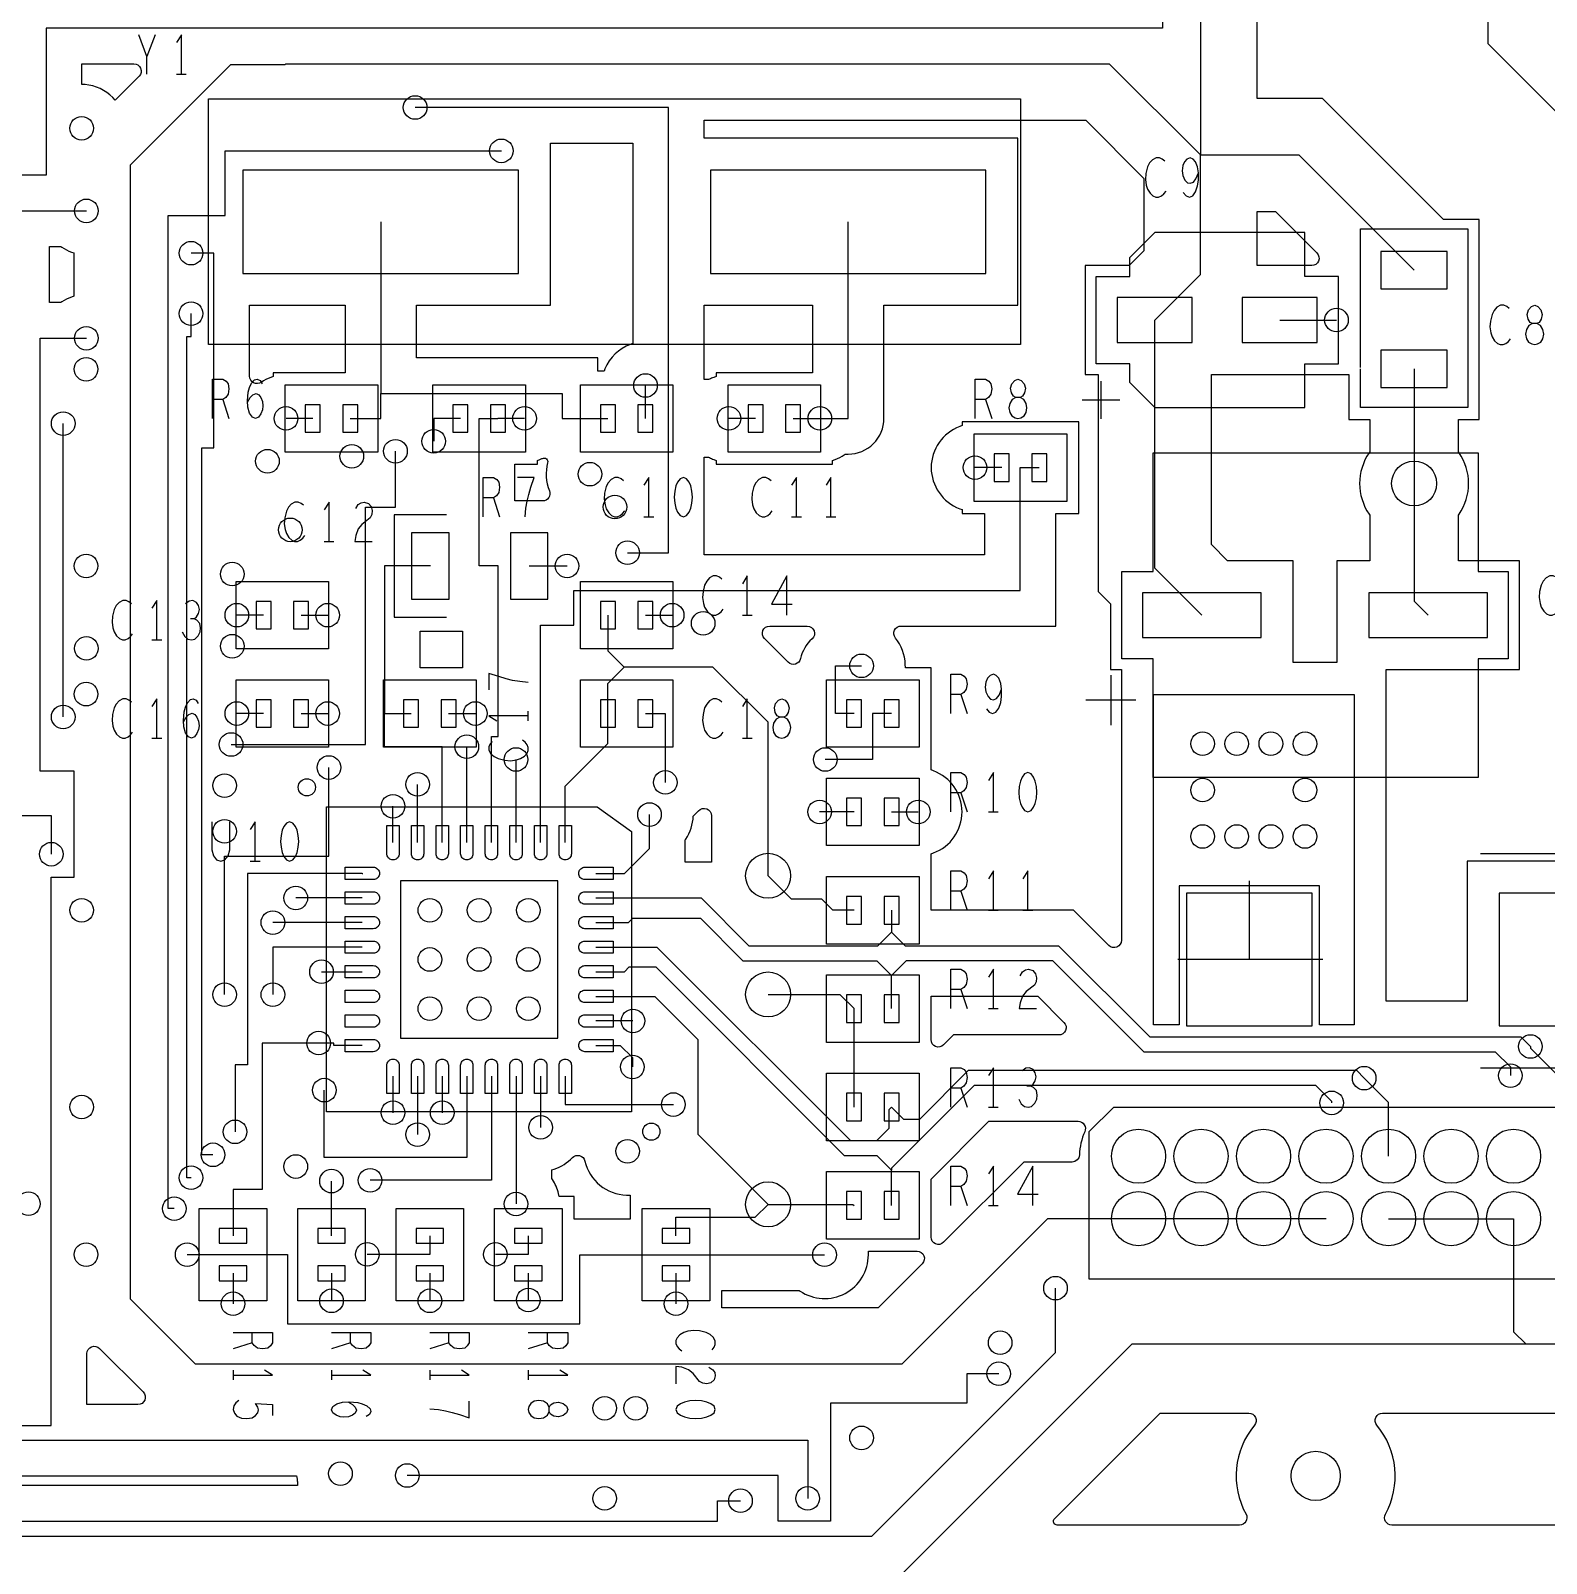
# Model space of a CAD drawing. Extents: x -56 to 56, y -64 to 41.
# Drawn here: x 6.89 to 37.69, y -39.28 to -8.12 of the extents above; entities that cross this region are included whole.
import ezdxf

# ---------------------------------------------------------------- set-up
doc = ezdxf.new("R2010")
doc.units = 0
doc.layers.get('0').update_dxf_attribs({"linetype": 'CONTINUOUS'})
doc.layers.add('art', color=5, linetype='CONTINUOUS')

# ---------------------------------------------------------------- blocks, each defined once
blk = doc.blocks.new('D20')
blk.add_lwpolyline([(-0.2794, -0.1524), (0.2794, -0.1524), (0.2794, 0.1524), (-0.2794, 0.1524)], close=True)
blk = doc.blocks.new('D11')
blk.add_circle((0, 0), 0.5)
blk = doc.blocks.new('D21')
blk.add_lwpolyline([(-0.35, 0.125), (0.225, 0.125), (0.2468, 0.1232), (0.2678, 0.1175), (0.2875, 0.1083), (0.3054, 0.0958), (0.3208, 0.0804), (0.3333, 0.0625), (0.3425, 0.0428), (0.3482, 0.0218), (0.35, 0), (0.3482, -0.0217), (0.3425, -0.0427), (0.3333, -0.0625), (0.3208, -0.0803), (0.3054, -0.0957), (0.2875, -0.1082), (0.2678, -0.1174), (0.2468, -0.1231), (0.225, -0.125), (-0.35, -0.125)], close=True)
blk = doc.blocks.new('D30')
blk.add_lwpolyline([(0.35, -0.125), (-0.225, -0.125), (-0.2467, -0.1231), (-0.2677, -0.1174), (-0.2875, -0.1082), (-0.3053, -0.0957), (-0.3207, -0.0803), (-0.3332, -0.0625), (-0.3424, -0.0427), (-0.3481, -0.0217), (-0.35, 0), (-0.3481, 0.0218), (-0.3424, 0.0428), (-0.3332, 0.0625), (-0.3207, 0.0804), (-0.3053, 0.0958), (-0.2875, 0.1083), (-0.2677, 0.1175), (-0.2467, 0.1232), (-0.225, 0.125), (0.35, 0.125)], close=True)
blk = doc.blocks.new('D22')
blk.add_lwpolyline([(-0.125, -0.35), (-0.125, 0.225), (-0.1231, 0.2468), (-0.1174, 0.2678), (-0.1082, 0.2875), (-0.0957, 0.3054), (-0.0803, 0.3208), (-0.0625, 0.3333), (-0.0427, 0.3425), (-0.0217, 0.3482), (0, 0.35), (0.0218, 0.3482), (0.0428, 0.3425), (0.0625, 0.3333), (0.0804, 0.3208), (0.0958, 0.3054), (0.1083, 0.2875), (0.1175, 0.2678), (0.1232, 0.2468), (0.125, 0.225), (0.125, -0.35)], close=True)
blk = doc.blocks.new('D13')
blk.add_circle((0, 0), 0.24)
blk = doc.blocks.new('D23')
blk.add_lwpolyline([(0.125, 0.35), (0.125, -0.225), (0.1232, -0.2467), (0.1175, -0.2677), (0.1083, -0.2875), (0.0958, -0.3053), (0.0804, -0.3207), (0.0625, -0.3332), (0.0428, -0.3424), (0.0218, -0.3481), (0, -0.35), (-0.0217, -0.3481), (-0.0427, -0.3424), (-0.0625, -0.3332), (-0.0803, -0.3207), (-0.0957, -0.3053), (-0.1082, -0.2875), (-0.1174, -0.2677), (-0.1231, -0.2467), (-0.125, -0.225), (-0.125, 0.35)], close=True)
blk = doc.blocks.new('D41')
blk.add_lwpolyline([(-1.275, -1.35), (1.275, -1.35), (1.275, 1.35), (-1.275, 1.35)], close=True)
blk = doc.blocks.new('D24')
blk.add_lwpolyline([(-0.1524, -0.2794), (0.1524, -0.2794), (0.1524, 0.2794), (-0.1524, 0.2794)], close=True)
blk = doc.blocks.new('D33')
blk.add_lwpolyline([(-0.6731, -0.381), (0.6731, -0.381), (0.6731, 0.381), (-0.6731, 0.381)], close=True)
blk = doc.blocks.new('D25')
blk.add_circle((0, 0), 0.175)
blk = doc.blocks.new('D26')
blk.add_lwpolyline([(-2.8, -1.05), (2.8, -1.05), (2.8, 1.05), (-2.8, 1.05)], close=True)
blk = doc.blocks.new('D27')
blk.add_lwpolyline([(-0.762, -0.4572), (0.762, -0.4572), (0.762, 0.4572), (-0.762, 0.4572)], close=True)
blk = doc.blocks.new('D28')
blk.add_circle((0, 0), 0.457)
blk = doc.blocks.new('D19')
blk.add_lwpolyline([(-0.381, -0.6731), (0.381, -0.6731), (0.381, 0.6731), (-0.381, 0.6731)], close=True)
blk = doc.blocks.new('D29')
blk.add_lwpolyline([(-1.6, -1.6), (1.6, -1.6), (1.6, 1.6), (-1.6, 1.6)], close=True)
blk = doc.blocks.new('D38')
blk.add_circle((0, 0), 0.55)
blk = doc.blocks.new('D39')
blk.add_lwpolyline([(-1.2065, -0.4572), (1.2065, -0.4572), (1.2065, 0.4572), (-1.2065, 0.4572)], close=True)

msp = doc.modelspace()

# ---------------------------------------------------------------- linework, layer by layer
at = {"layer": 'art', "color": 3}
for points in [[(22.6855, 33.86), (23.1505, 33.86), (23.1505, 33.8981), (29.885, 33.8981), (29.885, -8.0634), (7.1994, -8.0634), (7.1994, -11.0565), (2.765, -11.0565), (2.765, -13.4584), (-0.0663, -13.4584)], [(30.6578, 9.0932), (30.6578, -10.6426)], [(36.4966, -3.865), (36.4966, -8.3778), (39.8748, -11.756), (39.8748, -24.9998), (36.0748, -24.9998), (36.0748, -27.8498), (34.4332, -27.8498)], [(29.4, -32.27), (27.547, -32.27), (24.5872, -35.2298), (10.2362, -35.2298), (8.9154, -33.909), (8.9154, -10.8458), (10.9578, -8.8034), (12.0556, -8.8034), (12.0706, -8.7884), (28.8036, -8.7884), (30.6578, -10.6426)], [(19.017, -18.7306), (19.846, -18.7306), (19.846, -9.6784), (14.7, -9.6784)], [(9.8054, -32.0664), (9.6816, -32.0664), (9.6816, -11.875), (10.8404, -11.875), (10.8404, -10.56), (16.452, -10.56)], [(29.73, -14), (30.6578, -13.0722), (30.6578, -10.6426)], [(30.6578, -10.6426), (32.6586, -10.6426), (35, -12.984)], [(4.5, -23.5), (6.5417, -23.5), (6.5417, -11.7804), (8.0191, -11.7804)], [(14, -12), (14, -15.4956)], [(22.9234, -16), (23.5, -16), (23.5, -12)], [(10.5921, -30.9714), (10.3631, -30.9714), (10.3631, -16.6), (10.6117, -16.6), (10.6117, -12.64), (10.1466, -12.64)], [(10.1466, -31.4364), (10.0631, -31.4364), (10.0631, -14.335), (10.1467, -14.335), (10.1467, -13.87)], [(30.6886, -20), (29.73, -19.0414), (29.73, -14)], [(32.27, -14), (33.422, -14)], [(-31.0306, -33.9584), (-31.0306, -37.3285), (-7.605, -37.3285), (-7.605, -35.1584), (0.765, -35.1584), (0.765, -36.6884), (4.7656, -36.6884), (4.7656, -36.475), (7.3065, -36.475), (7.3065, -25.325), (7.7715, -25.325), (7.7715, -23.175), (7.0835, -23.175), (7.0835, -14.37), (8.0191, -14.37)], [(35, -14.9906), (35, -17.3228)], [(13.381, -16), (14, -16), (14, -15.4956)], [(14, -15.4956), (17.6884, -15.4956), (17.6884, -16), (18.619, -16)], [(19.381, -16), (19.381, -15.3306)], [(7.5485, -22.07), (7.5485, -16.105)], [(12.619, -16), (12.0766, -16)], [(15.619, -16), (15.0766, -16), (15.0766, -16.465)], [(16.25, -24.625), (16.25, -22.47), (16.3884, -22.47), (16.3884, -18.998), (16.0036, -18.998), (16.0036, -16), (16.381, -16)], [(16.9234, -16), (16.381, -16)], [(21.619, -16), (21.0766, -16)], [(22.381, -16), (22.9234, -16)], [(10.9605, -22.63), (13.6884, -22.63), (13.6884, -17.8019), (14.3, -17.8019), (14.3, -16.6675)], [(17.25, -24.625), (17.25, -20.2043), (17.922, -20.2043), (17.922, -19.4956), (26.9964, -19.4956), (26.9964, -17), (27.381, -17)], [(26.619, -17), (26.0766, -17)], [(35, -17.3228), (35, -19.714), (35.286, -20)], [(15.0094, -19), (14.0765, -19), (14.0765, -22)], [(17.016, -19), (17.787, -19)], [(11.619, -20), (11.0766, -20)], [(12.381, -20), (12.9234, -20)], [(18.619, -20), (18.619, -20.2692)], [(19.381, -20), (19.9234, -20)], [(14.8017, -21.0704), (14.8017, -20.3233), (15.6632, -20.3233), (15.6632, -21.0704), (14.8017, -21.0704)], [(18.619, -20.2692), (18.619, -20.7272), (18.9484, -21.0566)], [(18.619, -22), (18.619, -21.386), (18.9484, -21.0566)], [(20.7518, -21.0566), (18.9484, -21.0566)], [(21.8722, -25.2984), (21.8722, -22.177), (20.7518, -21.0566)], [(23.619, -22), (23.2416, -22), (23.2416, -21.0306), (23.7715, -21.0306)], [(29.7022, -28.3282), (29.7019, -28.3279), (29.7019, -21.613), (33.783, -21.613), (33.783, -28.3282), (33.0752, -28.3282), (33.0752, -25.4998), (30.2248, -25.4998), (30.2248, -28.3282), (29.7022, -28.3282)], [(11.619, -22), (11.0766, -22)], [(12.381, -22), (12.9234, -22)], [(14.0765, -22), (14.619, -22)], [(15.25, -24.625), (15.25, -22.6745), (14.0765, -22.6745), (14.0765, -22)], [(15.381, -22), (15.9234, -22)], [(18.619, -22.606), (18.619, -22)], [(19.381, -22), (19.7834, -22), (19.7834, -23.4)], [(24.381, -22), (23.9964, -22), (23.9964, -22.935), (23.0344, -22.935)], [(15.75, -24.625), (15.75, -22.6745)], [(17.75, -24.625), (17.75, -23.475), (18.619, -22.606)], [(16.75, -24.625), (16.75, -22.935)], [(10.8281, -27.715), (10.8281, -24.9), (12.948, -24.9), (12.948, -23.0977)], [(14.75, -24.625), (14.75, -23.4395)], [(14.25, -24.625), (14.25, -23.885)], [(3.5, -24.5), (3.5, -24.075), (7.3065, -24.075), (7.3065, -24.86)], [(18.375, -25.25), (18.954, -25.25), (19.462, -24.742), (19.462, -24.0536)], [(23.619, -24), (22.9194, -24)], [(24.381, -24), (24.9234, -24)], [(13.625, -25.25), (11.2931, -25.25), (11.2931, -29.1394), (11.0401, -29.1394), (11.0401, -30.5044)], [(13.625, -25.25), (13.6374, -25.25)], [(23.619, -26), (23.1878, -26), (22.9628, -25.775), (22.3488, -25.775), (21.8722, -25.2984)], [(31.6484, -25.4), (31.65, -25.4016)], [(31.65, -25.4016), (31.65, -27)], [(13.625, -25.75), (12.2745, -25.75)], [(18.375, -25.75), (20.5101, -25.75), (21.4809, -26.7208), (24.1046, -26.7208), (24.381, -26.4444)], [(18.375, -26.25), (19.0382, -26.25), (19.1262, -26.162), (20.4978, -26.162), (21.3614, -27.0256), (24.0792, -27.0256), (24.381, -27.3274)], [(24.381, -26), (24.381, -26.4444)], [(13.625, -26.25), (11.8095, -26.25)], [(24.381, -26.4444), (24.6574, -26.7208), (27.7763, -26.7208), (29.6305, -28.575), (37.1693, -28.575), (37.3634, -28.7691)], [(13.625, -26.75), (11.8095, -26.75), (11.8095, -27.715)], [(18.375, -26.75), (19.6126, -26.75), (23.5458, -30.6832), (24.0792, -30.6832), (24.3332, -30.4292), (24.3332, -30.1244)], [(24.381, -27.3274), (24.6876, -27.0208), (27.652, -27.0208), (29.5062, -28.875), (36.6474, -28.875), (36.957, -29.1846), (36.957, -29.3624)], [(30.2008, -27), (30.2006, -27.0002)], [(31.65, -27), (30.2008, -27)], [(33.1468, -27), (31.65, -27)], [(33.147, -27.0002), (33.1468, -27)], [(41.478, -27), (43.053, -28.575), (43.053, -32.1564), (40.386, -34.8234), (37.274, -34.8234)], [(12.797, -27.25), (13.625, -27.25)], [(18.375, -27.25), (18.9526, -27.25), (19.05, -27.1526), (19.5909, -27.1526), (23.4215, -30.9832), (24.0809, -30.9832), (24.381, -31.2833)], [(24.381, -28), (24.381, -27.3274)], [(21.8722, -27.7114), (23.3304, -27.7114), (23.619, -28)], [(18.375, -27.75), (19.5712, -27.75), (20.447, -28.6258), (20.447, -30.5534), (21.8722, -31.9786)], [(23.619, -30), (23.619, -28)], [(19.126, -28.25), (18.375, -28.25)], [(-38.5, -28.5), (-38.5, -29.075), (-41.5994, -29.075), (-41.5994, -38.722), (23.9833, -38.722), (27.7122, -34.9931), (27.7122, -33.6834)], [(12.7395, -28.6999), (11.5931, -28.6999), (11.5931, -31.6748), (11, -31.6748), (11, -32.619)], [(13.625, -28.75), (13.05, -28.75), (13.05, -28.6999), (12.7395, -28.6999)], [(18.375, -28.75), (18.8694, -28.75), (19.115, -28.9956), (19.115, -29.185)], [(37.3634, -28.7691), (37.3634, -28.8034), (39.56, -31)], [(33.9852, -29.4132), (33.8328, -29.2608), (25.9409, -29.2608), (24.9503, -30.2514), (24.6324, -30.2514), (24.381, -30)], [(15.75, -29.375), (15.75, -31.0255), (12.8545, -31.0255), (12.8545, -29.6566)], [(16.25, -29.375), (16.25, -31.4905), (13.7845, -31.4905)], [(14.25, -29.375), (14.25, -30.115)], [(14.75, -29.375), (14.75, -30.5605)], [(15.25, -29.375), (15.25, -30.115)], [(16.75, -29.375), (16.75, -31.9715)], [(17.25, -29.375), (17.25, -30.415)], [(17.75, -29.375), (17.75, -29.95), (19.9471, -29.95)], [(33.3248, -29.9158), (33.3248, -29.8904), (33, -29.5656), (26.0604, -29.5656), (24.381, -31.245), (24.381, -31.2833)], [(34.48, -31), (34.48, -29.908), (33.9852, -29.4132)], [(24.3332, -30.1244), (24.3332, -30.0478), (24.381, -30)], [(24.381, -32), (24.381, -31.2833)], [(13, -32.619), (13, -31.5065)], [(20, -32.619), (20, -32.238), (21.6128, -32.238), (21.8722, -31.9786)], [(21.8722, -31.9786), (23.5976, -31.9786), (23.619, -32)], [(30.67, -32.27), (29.4, -32.27)], [(31.94, -32.27), (30.67, -32.27)], [(33.21, -32.27), (31.94, -32.27)], [(34.48, -32.27), (35.75, -32.27)], [(35.75, -32.27), (37.02, -32.27)], [(37.02, -32.27), (37.02, -34.5694)], [(15, -32.619), (15, -32.9964), (13.727, -32.9964)], [(17, -32.619), (17, -32.9964), (16.3306, -32.9964)], [(10.068, -33), (12.1044, -33), (12.1044, -34.4048), (18.05, -34.4048), (18.05, -33.0036), (23.0194, -33.0036)], [(11, -33.381), (11, -33.9998)], [(13, -33.381), (13, -33.9398)], [(15, -33.381), (15, -33.9398)], [(17, -33.381), (17, -33.9234)], [(20, -33.381), (20, -33.9998)], [(37.02, -34.5694), (37.274, -34.8234)], [(37.274, -34.8234), (29.2608, -34.8234), (19.1516, -44.9326), (19.1516, -47.9298)], [(26.5591, -35.422), (25.9122, -35.422), (25.9122, -36.022), (23.1416, -36.022), (23.1416, -38.422), (22.0767, -38.422), (22.0767, -37.492), (14.5398, -37.492)], [(-0.63, -35.9262), (-0.63, -36.9884), (5.0656, -36.9884), (5.0656, -36.775), (22.6766, -36.775), (22.6766, -37.957)], [(-6.5099, -37.159), (-6.0449, -37.159), (-6.0449, -36.8234), (-1.1956, -36.8234), (-1.1956, -38.422), (20.8467, -38.422), (20.8467, -38.0052), (21.3117, -38.0052)]]:
    msp.add_lwpolyline(points, dxfattribs=at)
for points in [[(34.4332, -27.8498), (34.4332, -21.1074), (37.1427, -21.1074), (37.1427, -18.8926), (35.9002, -18.8926), (35.9002, -17.9682), (35.9133, -17.949), (35.9133, -17.949), (35.9133, -17.949, 0.309899), (35.9133, -16.6966), (35.9002, -16.6774), (35.9002, -16.0218), (36.3233, -16.0218), (36.3233, -11.9528), (35.5954, -11.9528), (33.135, -9.4924), (31.808, -9.4924), (31.808, 8.193)], [(8.6077, -9.5269), (8.5546, -9.4738), (8.5545, -9.4737), (8.5545, -9.4737), (8.5545, -9.4737, 0.179113), (7.9937, -9.2141), (7.9246, -9.2086), (7.9246, -8.7886), (8.9838, -8.7886), (8.9838, -8.7886), (8.9838, -8.7886, -0.668405), (9.0899, -9.0447), (8.6077, -9.5269)], [(29.0517, -26.6085), (29.0517, -26.6085), (29.0517, -26.6085, -0.668297), (28.7956, -26.7145), (28.0767, -25.9956), (25.1836, -25.9956), (25.1836, -24.8529), (25.2326, -24.8348), (25.2326, -24.8348), (25.2326, -24.8348, 0.696002), (25.2326, -23.1652), (25.1836, -23.1471), (25.1836, -21.0704), (24.6637, -21.0704), (24.6611, -20.9981), (24.6611, -20.9981), (24.6611, -20.9981, 0.164107), (24.4597, -20.4659), (24.4597, -20.4659), (24.4597, -20.4659, -0.633163), (24.5757, -20.2208), (27.7216, -20.2208), (27.7216, -17.9296), (28.1836, -17.9296), (28.1836, -16.0704), (25.8164, -16.0704), (25.8164, -16.1471), (25.7674, -16.1652), (25.7674, -16.1652), (25.7674, -16.1652, 0.696002), (25.7674, -17.8348), (25.8164, -17.8529), (25.8164, -17.9296), (26.2712, -17.9296), (26.2712, -18.7704), (20.5712, -18.7704), (20.5712, -16.7889), (20.6638, -16.7889), (20.6796, -16.7968), (20.6796, -16.7968), (20.6796, -16.7968, 0.026887), (20.7674, -16.8348), (20.8164, -16.8529), (20.8164, -16.9296), (23.1836, -16.9296), (23.1836, -16.8529), (23.2326, -16.8348), (23.2326, -16.8348), (23.2326, -16.8348, 0.059745), (23.4212, -16.738), (23.4402, -16.7252), (23.5, -16.7252), (23.5, -16.7252), (23.5, -16.7252, 0.414214), (24.2252, -16), (24.2252, -13.7002), (26.9502, -13.7002), (26.9502, -10.2998), (20.5712, -10.2998), (20.5712, -9.9386), (28.3272, -9.9386), (29.5076, -11.119), (29.5076, -12.5958), (29.2108, -12.8926), (28.3178, -12.8926), (28.3178, -15.1074), (28.5798, -15.1074), (28.5798, -19.5178), (28.8319, -19.7699), (28.8319, -21.1074), (29.0517, -21.1074), (29.0517, -26.6085)], [(18.4136, -15.0379), (18.4136, -14.7704), (14.7252, -14.7704), (14.7252, -13.7002), (17.4502, -13.7002), (17.4502, -10.4036), (19.1208, -10.4036), (19.1208, -14.4777), (19.0718, -14.4958), (19.0718, -14.4958), (19.0718, -14.4958, 0.209281), (18.5579, -14.9914), (18.5388, -15.0379), (18.4136, -15.0379)], [(31.808, -12.8926), (31.808, -11.7928), (32.1822, -11.7928), (33.0259, -12.6365), (33.0259, -12.6365), (33.0259, -12.6365, -0.668446), (32.9198, -12.8926), (31.808, -12.8926)], [(7.2669, -13.6448), (7.2669, -12.5056), (7.5023, -12.5056), (7.5213, -12.5184), (7.5213, -12.5184), (7.5213, -12.5184, 0.061516), (7.7158, -12.6173), (7.7652, -12.6352), (7.7652, -13.5152), (7.7158, -13.5331), (7.7158, -13.5331), (7.7158, -13.5331, 0.061507), (7.5213, -13.632), (7.5023, -13.6448), (7.2669, -13.6448)], [(11.5719, -15.2667), (11.5719, -15.2667), (11.5719, -15.2667, -0.603961), (11.3369, -15.1431), (11.3369, -13.7002), (13.2748, -13.7002), (13.2748, -15.0704), (11.8164, -15.0704), (11.8164, -15.1471), (11.7674, -15.1652), (11.7674, -15.1652), (11.7674, -15.1652, 0.062098), (11.5719, -15.2667), (11.5719, -15.2667)], [(20.5712, -15.2111), (20.5712, -13.7002), (22.7748, -13.7002), (22.7748, -15.0704), (20.8164, -15.0704), (20.8164, -15.1471), (20.7674, -15.1652), (20.7674, -15.1652), (20.7674, -15.1652, 0.026886), (20.6796, -15.2032), (20.6638, -15.2111), (20.5712, -15.2111)], [(32.5453, -20.9628), (32.5453, -18.8926), (31.2078, -18.8926), (30.8802, -18.565), (30.8802, -15.1074), (33.6767, -15.1074), (33.6767, -16.0218), (34.0998, -16.0218), (34.0998, -16.6774), (34.0867, -16.6966), (34.0867, -16.6966), (34.0867, -16.6966, 0.309899), (34.0867, -17.949), (34.0998, -17.9682), (34.0998, -18.8926), (33.4293, -18.8926), (33.4293, -20.9628), (32.5453, -20.9628)], [(16.7288, -17.6767), (16.7288, -16.9296), (17.1836, -16.9296), (17.1836, -16.8529), (17.2326, -16.8348), (17.2326, -16.8348), (17.2326, -16.8348, 0.017345), (17.2897, -16.8113), (17.2897, -16.8113), (17.2897, -16.8113, -0.634471), (17.393, -16.8994), (17.393, -16.8994), (17.393, -16.8994, 0.164888), (17.4281, -17.4699), (17.4281, -17.4699), (17.4281, -17.4699, -0.533052), (17.2893, -17.6767), (16.7288, -17.6767)], [(22.5318, -20.8818), (22.5318, -20.8818), (22.5318, -20.8818, -0.595806), (22.279, -20.9571), (21.7987, -20.4769), (21.7987, -20.4769), (21.7987, -20.4769, -0.668446), (21.9048, -20.2208), (22.6666, -20.2208), (22.6666, -20.2208), (22.6666, -20.2208, -0.693342), (22.7651, -20.4839), (22.7651, -20.4839), (22.7651, -20.4839, 0.163244), (22.5318, -20.8818), (22.5318, -20.8818)], [(20.1872, -25.0248), (20.1872, -24.5704), (20.2, -24.5514), (20.2, -24.5514), (20.2, -24.5514, 0.140386), (20.3516, -24.0852), (20.3516, -24.0852), (20.3516, -24.0852, 0.04206), (20.4583, -23.9805), (20.4583, -23.9805), (20.4583, -23.9805, -0.695511), (20.722, -24.0783), (20.722, -25.0248), (20.1872, -25.0248)], [(25.4397, -28.7364), (25.4397, -28.7364), (25.4397, -28.7364, -0.668236), (25.1836, -28.6304), (25.1836, -27.746), (27.3516, -27.746), (27.8851, -28.2795), (27.8851, -28.2795), (27.8851, -28.2795, -0.668236), (27.7791, -28.5356), (25.6405, -28.5356), (25.4397, -28.7364)], [(25.4397, -32.7507), (25.4397, -32.7507), (25.4397, -32.7507, -0.668446), (25.1836, -32.6446), (25.1836, -31.468), (26.3608, -30.2908), (28.171, -30.2908), (28.171, -30.2908), (28.171, -30.2908, -0.545607), (28.3076, -30.5029), (28.3076, -30.5029), (28.3076, -30.5029, 0.101522), (28.2001, -30.9732), (28.2001, -30.9732), (28.2001, -30.9732, -0.40766), (28.0501, -31.1198), (27.0706, -31.1198), (25.4397, -32.7507)], [(17.9296, -32.2784), (17.9296, -31.8164), (17.6286, -31.8164), (17.6145, -31.7593), (17.6145, -31.7593), (17.6145, -31.7593, 0.088406), (17.488, -31.4737), (17.4752, -31.4547), (17.4752, -31.278), (17.5269, -31.261), (17.5269, -31.261), (17.5269, -31.261, 0.123974), (17.8946, -31.029), (17.8946, -31.029), (17.8946, -31.029, -0.597721), (18.1494, -31.0989), (18.1494, -31.0989), (18.1494, -31.0989, 0.343266), (18.9971, -31.7896), (19.0704, -31.7912), (19.0704, -32.2784), (17.9296, -32.2784)], [(20.9296, -34.0796), (20.9296, -33.7288), (22.5026, -33.7288), (22.5216, -33.7416), (22.5216, -33.7416), (22.5216, -33.7416, 0.600518), (23.9096, -33.0045), (23.9097, -32.9296), (24.8986, -32.9296), (24.8986, -32.9296), (24.8986, -32.9296, -0.668405), (25.0047, -33.1857), (24.1108, -34.0796), (20.9296, -34.0796)], [(8.0317, -36.0498), (8.0317, -35.0141), (8.0317, -35.0141), (8.0317, -35.0141, -0.668405), (8.2878, -34.908), (9.1735, -35.7937), (9.1735, -35.7937), (9.1735, -35.7937, -0.668446), (9.0674, -36.0498), (8.0317, -36.0498)], [(27.8903, -38.4997), (27.8907, -38.4993), (27.7461, -38.4993), (27.7461, -38.4993), (27.7461, -38.4993, -0.66776), (27.6931, -38.3713), (29.8408, -36.2236), (31.6405, -36.2236), (31.6405, -36.2236), (31.6405, -36.2236, -0.634905), (31.756, -36.4693), (31.756, -36.4693), (31.756, -36.4693, 0.307696), (31.5839, -38.2775), (31.5839, -38.2775), (31.5839, -38.2775, -0.570274), (31.4524, -38.4997), (27.8903, -38.4997)], [(38.3739, -38.4986), (37.2939, -38.4986), (37.2928, -38.4997), (34.5476, -38.4997), (34.5476, -38.4997), (34.5476, -38.4997, -0.570278), (34.4161, -38.2775), (34.4161, -38.2775), (34.4161, -38.2775, 0.307697), (34.244, -36.4693), (34.244, -36.4693), (34.244, -36.4693, -0.634874), (34.3595, -36.2236), (40.966, -36.2236)], [(5.7908, -37.6968), (5.7908, -37.5002), (12.2911, -37.5002), (12.2994, -37.5657), (12.2994, -37.5657), (12.2994, -37.5657, 0.012219), (12.306, -37.6087), (12.3071, -37.6152), (12.3071, -37.6968), (5.7908, -37.6968)]]:
    msp.add_lwpolyline(points, format="xyb", dxfattribs=at)
at = {"layer": 'art', "color": 5}
for points in [[(9.25, -9), (9.25, -8.64), (9.0833, -8.2)], [(9.4167, -8.2), (9.25, -8.64)], [(9.95, -9), (9.95, -8.2), (9.85, -8.36)], [(9.85, -9), (10.05, -9)], [(10.5, -9.5), (27, -9.5), (27, -14.5), (10.5, -14.5), (10.5, -9.5)], [(29.9333, -10.7667), (29.8833, -10.7267), (29.825, -10.7), (29.7583, -10.7), (29.6833, -10.74), (29.625, -10.8067), (29.5833, -10.8867), (29.55, -11.02), (29.5417, -11.14), (29.5583, -11.26), (29.5833, -11.34), (29.6333, -11.42), (29.6917, -11.4733), (29.75, -11.5), (29.8083, -11.5), (29.8667, -11.4733), (29.9167, -11.4333), (29.9583, -11.38)], [(30.3083, -11.4067), (30.3667, -11.4733), (30.4333, -11.5), (30.5, -11.4733), (30.5583, -11.3934), (30.6, -11.2733), (30.6167, -11.1533), (30.6167, -11.0067), (30.6, -10.8867), (30.5583, -10.78), (30.5083, -10.7267), (30.45, -10.7), (30.3833, -10.7267), (30.3333, -10.78), (30.3, -10.86), (30.2833, -10.9667), (30.3, -11.06), (30.3417, -11.1533), (30.3917, -11.2067), (30.45, -11.22), (30.5167, -11.1934), (30.5667, -11.1267), (30.6167, -11.0067)], [(33.9078, -14.9652), (33.9078, -12.1458), (36.0922, -12.1458), (36.0922, -15.778), (33.9078, -15.778), (33.9078, -14.9906)], [(29.222, -12.73), (29.73, -12.222)], [(29.73, -15.778), (30.238, -15.778), (32.778, -15.778), (32.778, -14.889), (33.4638, -14.889), (33.4638, -13.111), (32.778, -13.111), (32.778, -12.222), (29.73, -12.222)], [(29.222, -15.27), (29.222, -14.889), (28.5362, -14.889), (28.5362, -13.111), (29.222, -13.111), (29.222, -12.73)], [(36.9333, -13.7667), (36.8833, -13.7267), (36.825, -13.7), (36.7583, -13.7), (36.6833, -13.74), (36.625, -13.8067), (36.5833, -13.8867), (36.55, -14.02), (36.5417, -14.14), (36.5583, -14.26), (36.5833, -14.34), (36.6333, -14.42), (36.6917, -14.4733), (36.75, -14.5), (36.8083, -14.5), (36.8667, -14.4733), (36.9167, -14.4333), (36.9583, -14.38)], [(37.45, -14.5), (37.5083, -14.4867), (37.575, -14.4467), (37.6167, -14.38), (37.6333, -14.2867), (37.6167, -14.1934), (37.5667, -14.1133), (37.4917, -14.0733), (37.4083, -14.0733), (37.3583, -14.0467), (37.3167, -13.98), (37.3, -13.8867), (37.325, -13.7933), (37.3833, -13.7267), (37.45, -13.7), (37.5167, -13.7267), (37.575, -13.7933), (37.6, -13.8867), (37.5833, -13.98), (37.5417, -14.0467), (37.4917, -14.0733), (37.4083, -14.0733), (37.3333, -14.1133), (37.2833, -14.1934), (37.2667, -14.2867), (37.2833, -14.38), (37.325, -14.4467), (37.3917, -14.4867), (37.45, -14.5)], [(10.5833, -16), (10.5833, -15.2), (10.7917, -15.2), (10.8583, -15.24), (10.9, -15.2933), (10.9167, -15.4), (10.9, -15.5067), (10.85, -15.5733), (10.7917, -15.6133), (10.5833, -15.6133)], [(11.2917, -15.6667), (11.35, -15.5733), (11.4, -15.52), (11.4667, -15.4933), (11.525, -15.52), (11.5667, -15.5733), (11.6, -15.6533), (11.6083, -15.7467), (11.6, -15.8267), (11.5667, -15.9067), (11.5167, -15.9733), (11.4583, -16), (11.3917, -15.9733), (11.3333, -15.8934), (11.3, -15.7733), (11.2917, -15.64), (11.3083, -15.4667), (11.3333, -15.3733), (11.375, -15.28), (11.4333, -15.2133), (11.4917, -15.2), (11.55, -15.2267), (11.5917, -15.2933)], [(26.0833, -16), (26.0833, -15.2), (26.2917, -15.2), (26.3583, -15.24), (26.4, -15.2933), (26.4167, -15.4), (26.4, -15.5067), (26.35, -15.5733), (26.2917, -15.6133), (26.0833, -15.6133)], [(26.95, -16), (27.0083, -15.9867), (27.075, -15.9467), (27.1167, -15.88), (27.1333, -15.7867), (27.1167, -15.6934), (27.0667, -15.6133), (26.9917, -15.5733), (26.9083, -15.5733), (26.8583, -15.5467), (26.8167, -15.48), (26.8, -15.3867), (26.825, -15.2933), (26.8833, -15.2267), (26.95, -15.2), (27.0167, -15.2267), (27.075, -15.2933), (27.1, -15.3867), (27.0833, -15.48), (27.0417, -15.5467), (26.9917, -15.5733), (26.9083, -15.5733), (26.8333, -15.6133), (26.7833, -15.6934), (26.7667, -15.7867), (26.7833, -15.88), (26.825, -15.9467), (26.8917, -15.9867), (26.95, -16)], [(28.6378, -16.0066), (28.6378, -15.2446)], [(12.0602, -15.3142), (13.9398, -15.3142), (13.9398, -16.6858), (12.0602, -16.6858), (12.0602, -15.3142)], [(15.0602, -15.3142), (16.9398, -15.3142), (16.9398, -16.6858), (15.0602, -16.6858), (15.0602, -15.3142)], [(19.8382, -16.6858), (18.0602, -16.6858), (18.0602, -15.3142), (19.9398, -15.3142), (19.9398, -16.6858), (19.3556, -16.6858)], [(21.1618, -15.3142), (22.9398, -15.3142), (22.9398, -16.6858), (21.0602, -16.6858), (21.0602, -15.3142), (21.6444, -15.3142)], [(29.222, -15.27), (29.73, -15.778)], [(10.7917, -15.6133), (10.9167, -16)], [(26.2917, -15.6133), (26.4167, -16)], [(29.0188, -15.6256), (28.2568, -15.6256)], [(26.0602, -16.3142), (27.9398, -16.3142), (27.9398, -17.6858), (26.0602, -17.6858), (26.0602, -16.3142)], [(36.302, -16.698), (36.302, -19.111), (36.9116, -19.111), (36.9116, -20.889), (36.302, -20.889), (36.302, -23.302), (29.698, -23.302), (29.698, -20.889), (29.063, -20.889), (29.063, -19.111), (29.698, -19.111), (29.698, -16.698), (36.302, -16.698)], [(16.0833, -18), (16.0833, -17.2), (16.2917, -17.2), (16.3583, -17.24), (16.4, -17.2933), (16.4167, -17.4), (16.4, -17.5067), (16.35, -17.5733), (16.2917, -17.6133), (16.0833, -17.6133)], [(16.9333, -18), (16.95, -17.8267), (16.975, -17.68), (17.0083, -17.5467), (17.05, -17.4), (17.1167, -17.2), (16.7833, -17.2)], [(18.9333, -17.2667), (18.8833, -17.2267), (18.825, -17.2), (18.7583, -17.2), (18.6833, -17.24), (18.625, -17.3067), (18.5833, -17.3867), (18.55, -17.52), (18.5417, -17.64), (18.5583, -17.76), (18.5833, -17.84), (18.6333, -17.92), (18.6917, -17.9733), (18.75, -18), (18.8083, -18), (18.8667, -17.9733), (18.9167, -17.9333), (18.9583, -17.88)], [(19.45, -18), (19.45, -17.2), (19.35, -17.36)], [(20.15, -17.2), (20.0833, -17.2267), (20.0333, -17.2933), (20, -17.3733), (19.975, -17.48), (19.9667, -17.6), (19.975, -17.72), (20, -17.8267), (20.0333, -17.9067), (20.0833, -17.9733), (20.15, -18), (20.2167, -17.9733), (20.2667, -17.9067), (20.3, -17.8267), (20.325, -17.72), (20.3333, -17.6), (20.325, -17.48), (20.3, -17.3733), (20.2667, -17.2933), (20.2167, -17.2267), (20.15, -17.2)], [(21.9333, -17.2667), (21.8833, -17.2267), (21.825, -17.2), (21.7583, -17.2), (21.6833, -17.24), (21.625, -17.3067), (21.5833, -17.3867), (21.55, -17.52), (21.5417, -17.64), (21.5583, -17.76), (21.5833, -17.84), (21.6333, -17.92), (21.6917, -17.9733), (21.75, -18), (21.8083, -18), (21.8667, -17.9733), (21.9167, -17.9333), (21.9583, -17.88)], [(22.45, -18), (22.45, -17.2), (22.35, -17.36)], [(23.15, -18), (23.15, -17.2), (23.05, -17.36)], [(12.4333, -17.7667), (12.3833, -17.7267), (12.325, -17.7), (12.2583, -17.7), (12.1833, -17.74), (12.125, -17.8067), (12.0833, -17.8867), (12.05, -18.02), (12.0417, -18.14), (12.0583, -18.26), (12.0833, -18.34), (12.1333, -18.42), (12.1917, -18.4733), (12.25, -18.5), (12.3083, -18.5), (12.3667, -18.4733), (12.4167, -18.4333), (12.4583, -18.38)], [(12.95, -18.5), (12.95, -17.7), (12.85, -17.86)], [(13.4917, -17.8333), (13.5417, -17.7533), (13.6, -17.7133), (13.6667, -17.7), (13.75, -17.7267), (13.8083, -17.7933), (13.825, -17.8733), (13.8167, -17.9534), (13.7833, -18.02), (13.6167, -18.1533), (13.5417, -18.2467), (13.4917, -18.38), (13.475, -18.5), (13.825, -18.5)], [(16.2917, -17.6133), (16.4167, -18)], [(15.3396, -17.9586), (14.2728, -17.9586), (14.2728, -20.0414), (15.3396, -20.0414)], [(19.35, -18), (19.55, -18)], [(22.35, -18), (22.55, -18)], [(23.05, -18), (23.25, -18)], [(12.85, -18.5), (13.05, -18.5)], [(11.1618, -19.3142), (12.9398, -19.3142), (12.9398, -20.6858), (11.0602, -20.6858), (11.0602, -19.3142), (11.6444, -19.3142)], [(19.8382, -20.6858), (18.0602, -20.6858), (18.0602, -19.3142), (19.9398, -19.3142), (19.9398, -20.6858), (19.3556, -20.6858)], [(20.9333, -19.2667), (20.8833, -19.2267), (20.825, -19.2), (20.7583, -19.2), (20.6833, -19.24), (20.625, -19.3067), (20.5833, -19.3867), (20.55, -19.52), (20.5417, -19.64), (20.5583, -19.76), (20.5833, -19.84), (20.6333, -19.92), (20.6917, -19.9733), (20.75, -20), (20.8083, -20), (20.8667, -19.9733), (20.9167, -19.9333), (20.9583, -19.88)], [(21.45, -20), (21.45, -19.2), (21.35, -19.36)], [(22.25, -20), (22.25, -19.2), (21.9417, -19.7733), (22.3583, -19.7733)], [(37.9333, -19.2667), (37.8833, -19.2267), (37.825, -19.2), (37.7583, -19.2), (37.6833, -19.24), (37.625, -19.3067), (37.5833, -19.3867), (37.55, -19.52), (37.5417, -19.64), (37.5583, -19.76), (37.5833, -19.84), (37.6333, -19.92), (37.6917, -19.9733), (37.75, -20), (37.8083, -20), (37.8667, -19.9733), (37.9167, -19.9333), (37.9583, -19.88)], [(8.9333, -19.7667), (8.8833, -19.7267), (8.825, -19.7), (8.7583, -19.7), (8.6833, -19.74), (8.625, -19.8067), (8.5833, -19.8867), (8.55, -20.02), (8.5417, -20.14), (8.5583, -20.26), (8.5833, -20.34), (8.6333, -20.42), (8.6917, -20.4733), (8.75, -20.5), (8.8083, -20.5), (8.8667, -20.4733), (8.9167, -20.4333), (8.9583, -20.38)], [(9.45, -20.5), (9.45, -19.7), (9.35, -19.86)], [(10.2083, -20.0733), (10.2583, -20.0333), (10.3, -19.9667), (10.3167, -19.8867), (10.3, -19.8067), (10.2583, -19.74), (10.1833, -19.7), (10.1083, -19.7133), (10.0333, -19.7667)], [(9.9667, -20.34), (10.0167, -20.4333), (10.0833, -20.4867), (10.1583, -20.5), (10.225, -20.4867), (10.2917, -20.42), (10.3333, -20.34), (10.3417, -20.26), (10.325, -20.1667), (10.2667, -20.1), (10.2083, -20.0733), (10.1333, -20.0733)], [(21.35, -20), (21.55, -20)], [(9.35, -20.5), (9.55, -20.5)], [(17, -21.3667), (16.8267, -21.35), (16.68, -21.325), (16.5467, -21.2917), (16.4, -21.25), (16.2, -21.1833), (16.2, -21.5167)], [(11.1618, -21.3142), (12.9398, -21.3142), (12.9398, -22.6858), (11.0602, -22.6858), (11.0602, -21.3142), (11.6444, -21.3142)], [(14.1618, -21.3142), (15.9398, -21.3142), (15.9398, -22.6858), (14.0602, -22.6858), (14.0602, -21.3142), (14.6444, -21.3142)], [(19.8382, -22.6858), (18.0602, -22.6858), (18.0602, -21.3142), (19.9398, -21.3142), (19.9398, -22.6858), (19.3556, -22.6858)], [(23.0602, -21.3142), (24.9398, -21.3142), (24.9398, -22.6858), (23.0602, -22.6858), (23.0602, -21.3142)], [(25.5833, -22), (25.5833, -21.2), (25.7917, -21.2), (25.8583, -21.24), (25.9, -21.2933), (25.9167, -21.4), (25.9, -21.5067), (25.85, -21.5733), (25.7917, -21.6133), (25.5833, -21.6133)], [(26.3083, -21.9067), (26.3667, -21.9733), (26.4333, -22), (26.5, -21.9733), (26.5583, -21.8934), (26.6, -21.7733), (26.6167, -21.6533), (26.6167, -21.5067), (26.6, -21.3867), (26.5583, -21.28), (26.5083, -21.2267), (26.45, -21.2), (26.3833, -21.2267), (26.3333, -21.28), (26.3, -21.36), (26.2833, -21.4667), (26.3, -21.56), (26.3417, -21.6533), (26.3917, -21.7067), (26.45, -21.72), (26.5167, -21.6934), (26.5667, -21.6267), (26.6167, -21.5067)], [(28.8344, -21.2192), (28.8344, -22.2352)], [(8.9333, -21.7667), (8.8833, -21.7267), (8.825, -21.7), (8.7583, -21.7), (8.6833, -21.74), (8.625, -21.8067), (8.5833, -21.8867), (8.55, -22.02), (8.5417, -22.14), (8.5583, -22.26), (8.5833, -22.34), (8.6333, -22.42), (8.6917, -22.4733), (8.75, -22.5), (8.8083, -22.5), (8.8667, -22.4733), (8.9167, -22.4333), (8.9583, -22.38)], [(9.45, -22.5), (9.45, -21.7), (9.35, -21.86)], [(9.9917, -22.1667), (10.05, -22.0733), (10.1, -22.02), (10.1667, -21.9933), (10.225, -22.02), (10.2667, -22.0733), (10.3, -22.1533), (10.3083, -22.2467), (10.3, -22.3267), (10.2667, -22.4067), (10.2167, -22.4733), (10.1583, -22.5), (10.0917, -22.4733), (10.0333, -22.3934), (10, -22.2733), (9.9917, -22.14), (10.0083, -21.9667), (10.0333, -21.8733), (10.075, -21.78), (10.1333, -21.7133), (10.1917, -21.7), (10.25, -21.7267), (10.2917, -21.7933)], [(20.9333, -21.7667), (20.8833, -21.7267), (20.825, -21.7), (20.7583, -21.7), (20.6833, -21.74), (20.625, -21.8067), (20.5833, -21.8867), (20.55, -22.02), (20.5417, -22.14), (20.5583, -22.26), (20.5833, -22.34), (20.6333, -22.42), (20.6917, -22.4733), (20.75, -22.5), (20.8083, -22.5), (20.8667, -22.4733), (20.9167, -22.4333), (20.9583, -22.38)], [(21.45, -22.5), (21.45, -21.7), (21.35, -21.86)], [(22.15, -22.5), (22.2083, -22.4867), (22.275, -22.4467), (22.3167, -22.38), (22.3333, -22.2867), (22.3167, -22.1934), (22.2667, -22.1133), (22.1917, -22.0733), (22.1083, -22.0733), (22.0583, -22.0467), (22.0167, -21.98), (22, -21.8867), (22.025, -21.7933), (22.0833, -21.7267), (22.15, -21.7), (22.2167, -21.7267), (22.275, -21.7933), (22.3, -21.8867), (22.2833, -21.98), (22.2417, -22.0467), (22.1917, -22.0733), (22.1083, -22.0733), (22.0333, -22.1133), (21.9833, -22.1934), (21.9667, -22.2867), (21.9833, -22.38), (22.025, -22.4467), (22.0917, -22.4867), (22.15, -22.5)], [(25.7917, -21.6133), (25.9167, -22)], [(29.3424, -21.7272), (28.3264, -21.7272)], [(17, -22.05), (16.2, -22.05), (16.36, -22.15)], [(17, -22.15), (17, -21.95)], [(9.35, -22.5), (9.55, -22.5)], [(16.2667, -22.5667), (16.2267, -22.6167), (16.2, -22.675), (16.2, -22.7417), (16.24, -22.8167), (16.3067, -22.875), (16.3867, -22.9167), (16.52, -22.95), (16.64, -22.9583), (16.76, -22.9417), (16.84, -22.9167), (16.92, -22.8667), (16.9733, -22.8083), (17, -22.75), (17, -22.6917), (16.9733, -22.6333), (16.9333, -22.5833), (16.88, -22.5417)], [(21.35, -22.5), (21.55, -22.5)], [(23.0602, -23.3142), (24.9398, -23.3142), (24.9398, -24.6858), (23.0602, -24.6858), (23.0602, -23.3142)], [(25.5833, -24), (25.5833, -23.2), (25.7917, -23.2), (25.8583, -23.24), (25.9, -23.2933), (25.9167, -23.4), (25.9, -23.5067), (25.85, -23.5733), (25.7917, -23.6133), (25.5833, -23.6133)], [(26.45, -24), (26.45, -23.2), (26.35, -23.36)], [(27.15, -23.2), (27.0833, -23.2267), (27.0333, -23.2933), (27, -23.3733), (26.975, -23.48), (26.9667, -23.6), (26.975, -23.72), (27, -23.8267), (27.0333, -23.9067), (27.0833, -23.9733), (27.15, -24), (27.2167, -23.9733), (27.2667, -23.9067), (27.3, -23.8267), (27.325, -23.72), (27.3333, -23.6), (27.325, -23.48), (27.3, -23.3733), (27.2667, -23.2933), (27.2167, -23.2267), (27.15, -23.2)], [(25.7917, -23.6133), (25.9167, -24)], [(19.1, -25), (19.1, -30.1), (12.9, -30.1), (12.9, -23.9), (18.4, -23.9), (19.1, -24.4), (19.1, -25)], [(10.5667, -24.2), (10.5667, -24.7733), (10.6, -24.8934), (10.6667, -24.9733), (10.75, -25), (10.8333, -24.9733), (10.9, -24.8934), (10.9333, -24.7733), (10.9333, -24.2)], [(11.45, -25), (11.45, -24.2), (11.35, -24.36)], [(12.15, -24.2), (12.0833, -24.2267), (12.0333, -24.2933), (12, -24.3733), (11.975, -24.48), (11.9667, -24.6), (11.975, -24.72), (12, -24.8267), (12.0333, -24.9067), (12.0833, -24.9733), (12.15, -25), (12.2167, -24.9733), (12.2667, -24.9067), (12.3, -24.8267), (12.325, -24.72), (12.3333, -24.6), (12.325, -24.48), (12.3, -24.3733), (12.2667, -24.2933), (12.2167, -24.2267), (12.15, -24.2)], [(26.35, -24), (26.55, -24)], [(36.35, -29.2), (39.85, -29.2), (39.85, -24.85), (36.35, -24.85)], [(11.35, -25), (11.55, -25)], [(25.5833, -26), (25.5833, -25.2), (25.7917, -25.2), (25.8583, -25.24), (25.9, -25.2933), (25.9167, -25.4), (25.9, -25.5067), (25.85, -25.5733), (25.7917, -25.6133), (25.5833, -25.6133)], [(26.45, -26), (26.45, -25.2), (26.35, -25.36)], [(27.15, -26), (27.15, -25.2), (27.05, -25.36)], [(23.0602, -25.3142), (24.9398, -25.3142), (24.9398, -26.6858), (23.0602, -26.6858), (23.0602, -25.3142)], [(25.7917, -25.6133), (25.9167, -26)], [(26.35, -26), (26.55, -26)], [(27.05, -26), (27.25, -26)], [(23.0602, -27.3142), (24.9398, -27.3142), (24.9398, -28.6858), (23.0602, -28.6858), (23.0602, -27.3142)], [(25.5833, -28), (25.5833, -27.2), (25.7917, -27.2), (25.8583, -27.24), (25.9, -27.2933), (25.9167, -27.4), (25.9, -27.5067), (25.85, -27.5733), (25.7917, -27.6133), (25.5833, -27.6133)], [(26.45, -28), (26.45, -27.2), (26.35, -27.36)], [(26.9917, -27.3333), (27.0417, -27.2533), (27.1, -27.2133), (27.1667, -27.2), (27.25, -27.2267), (27.3083, -27.2933), (27.325, -27.3733), (27.3167, -27.4534), (27.2833, -27.52), (27.1167, -27.6533), (27.0417, -27.7467), (26.9917, -27.88), (26.975, -28), (27.325, -28)], [(25.7917, -27.6133), (25.9167, -28)], [(26.35, -28), (26.55, -28)], [(25.5833, -30), (25.5833, -29.2), (25.7917, -29.2), (25.8583, -29.24), (25.9, -29.2933), (25.9167, -29.4), (25.9, -29.5067), (25.85, -29.5733), (25.7917, -29.6133), (25.5833, -29.6133)], [(26.45, -30), (26.45, -29.2), (26.35, -29.36)], [(27.2083, -29.5733), (27.2583, -29.5333), (27.3, -29.4667), (27.3167, -29.3867), (27.3, -29.3067), (27.2583, -29.24), (27.1833, -29.2), (27.1083, -29.2133), (27.0333, -29.2667)], [(23.0602, -29.3142), (24.9398, -29.3142), (24.9398, -30.6858), (23.0602, -30.6858), (23.0602, -29.3142)], [(26.9667, -29.84), (27.0167, -29.9333), (27.0833, -29.9867), (27.1583, -30), (27.225, -29.9867), (27.2917, -29.92), (27.3333, -29.84), (27.3417, -29.76), (27.325, -29.6667), (27.2667, -29.6), (27.2083, -29.5733), (27.1333, -29.5733)], [(25.7917, -29.6133), (25.9167, -30)], [(26.35, -30), (26.55, -30)], [(29.4, -30), (41.9, -30), (41.9, -33.5), (28.4, -33.5), (28.4, -30.5), (28.9, -30), (29.4, -30)], [(23.0602, -31.3142), (24.9398, -31.3142), (24.9398, -32.6858), (23.0602, -32.6858), (23.0602, -31.3142)], [(25.5833, -32), (25.5833, -31.2), (25.7917, -31.2), (25.8583, -31.24), (25.9, -31.2933), (25.9167, -31.4), (25.9, -31.5067), (25.85, -31.5733), (25.7917, -31.6133), (25.5833, -31.6133)], [(26.45, -32), (26.45, -31.2), (26.35, -31.36)], [(27.25, -32), (27.25, -31.2), (26.9417, -31.7733), (27.3583, -31.7733)], [(25.7917, -31.6133), (25.9167, -32)], [(10.3142, -33.9398), (10.3142, -32.0602), (11.6858, -32.0602), (11.6858, -33.9398), (10.3142, -33.9398)], [(13.6858, -32.0602), (13.6858, -33.9398), (12.3142, -33.9398), (12.3142, -32.0602), (13.6858, -32.0602)], [(15.6858, -32.0602), (15.6858, -33.9398), (14.3142, -33.9398), (14.3142, -32.0602), (15.6858, -32.0602)], [(16.3142, -33.9398), (16.3142, -32.0602), (17.6858, -32.0602), (17.6858, -33.9398), (16.3142, -33.9398)], [(19.3142, -33.8382), (19.3142, -32.0602), (20.6858, -32.0602), (20.6858, -33.9398), (19.3142, -33.9398), (19.3142, -33.3556)], [(26.35, -32), (26.55, -32)], [(11, -34.5833), (11.8, -34.5833), (11.8, -34.7917), (11.76, -34.8583), (11.7067, -34.9), (11.6, -34.9167), (11.4933, -34.9), (11.4267, -34.85), (11.3867, -34.7917), (11.3867, -34.5833)], [(13, -34.5833), (13.8, -34.5833), (13.8, -34.7917), (13.76, -34.8583), (13.7067, -34.9), (13.6, -34.9167), (13.4933, -34.9), (13.4267, -34.85), (13.3867, -34.7917), (13.3867, -34.5833)], [(15, -34.5833), (15.8, -34.5833), (15.8, -34.7917), (15.76, -34.8583), (15.7067, -34.9), (15.6, -34.9167), (15.4933, -34.9), (15.4267, -34.85), (15.3867, -34.7917), (15.3867, -34.5833)], [(17, -34.5833), (17.8, -34.5833), (17.8, -34.7917), (17.76, -34.8583), (17.7067, -34.9), (17.6, -34.9167), (17.4933, -34.9), (17.4267, -34.85), (17.3867, -34.7917), (17.3867, -34.5833)], [(20.7333, -34.9333), (20.7733, -34.8833), (20.8, -34.825), (20.8, -34.7583), (20.76, -34.6833), (20.6933, -34.625), (20.6133, -34.5833), (20.48, -34.55), (20.36, -34.5417), (20.24, -34.5583), (20.16, -34.5833), (20.08, -34.6333), (20.0267, -34.6917), (20, -34.75), (20, -34.8083), (20.0267, -34.8667), (20.0667, -34.9167), (20.12, -34.9583)], [(11.3867, -34.7917), (11, -34.9167)], [(13.3867, -34.7917), (13, -34.9167)], [(15.3867, -34.7917), (15, -34.9167)], [(17.3867, -34.7917), (17, -34.9167)], [(11, -35.45), (11.8, -35.45), (11.64, -35.35)], [(11, -35.35), (11, -35.55)], [(13, -35.45), (13.8, -35.45), (13.64, -35.35)], [(13, -35.35), (13, -35.55)], [(15, -35.45), (15.8, -35.45), (15.64, -35.35)], [(15, -35.35), (15, -35.55)], [(17, -35.45), (17.8, -35.45), (17.64, -35.35)], [(17, -35.35), (17, -35.55)], [(20.6667, -35.2917), (20.7467, -35.3417), (20.7867, -35.4), (20.8, -35.4667), (20.7733, -35.55), (20.7067, -35.6083), (20.6267, -35.625), (20.5466, -35.6167), (20.48, -35.5833), (20.3467, -35.4167), (20.2533, -35.3417), (20.12, -35.2917), (20, -35.275), (20, -35.625)], [(11.12, -35.9667), (11.0533, -36.0167), (11.0133, -36.075), (11, -36.15), (11.0267, -36.225), (11.08, -36.2833), (11.1733, -36.325), (11.28, -36.3333), (11.3867, -36.3167), (11.4533, -36.275), (11.5067, -36.2167), (11.52, -36.1583), (11.5067, -36.1), (11.4533, -36.025), (11.8, -36.05), (11.8, -36.275)], [(13.3333, -35.9917), (13.4267, -36.05), (13.48, -36.1), (13.5067, -36.1667), (13.48, -36.225), (13.4267, -36.2667), (13.3467, -36.3), (13.2533, -36.3083), (13.1733, -36.3), (13.0933, -36.2667), (13.0267, -36.2167), (13, -36.1583), (13.0267, -36.0917), (13.1066, -36.0333), (13.2267, -36), (13.36, -35.9917), (13.5333, -36.0083), (13.6267, -36.0333), (13.72, -36.075), (13.7867, -36.1333), (13.8, -36.1917), (13.7733, -36.25), (13.7067, -36.2917)], [(15, -36.1333), (15.1733, -36.15), (15.32, -36.175), (15.4533, -36.2083), (15.6, -36.25), (15.8, -36.3167), (15.8, -35.9833)], [(17, -36.15), (17.0133, -36.2083), (17.0533, -36.275), (17.12, -36.3167), (17.2133, -36.3333), (17.3066, -36.3167), (17.3867, -36.2667), (17.4267, -36.1917), (17.4267, -36.1083), (17.4533, -36.0583), (17.52, -36.0167), (17.6133, -36), (17.7067, -36.025), (17.7733, -36.0833), (17.8, -36.15), (17.7733, -36.2167), (17.7067, -36.275), (17.6133, -36.3), (17.52, -36.2833), (17.4533, -36.2417), (17.4267, -36.1917), (17.4267, -36.1083), (17.3867, -36.0333), (17.3066, -35.9833), (17.2133, -35.9667), (17.12, -35.9833), (17.0533, -36.025), (17.0133, -36.0917), (17, -36.15)], [(20.8, -36.15), (20.7733, -36.0833), (20.7067, -36.0333), (20.6267, -36), (20.52, -35.975), (20.4, -35.9667), (20.28, -35.975), (20.1733, -36), (20.0933, -36.0333), (20.0267, -36.0833), (20, -36.15), (20.0267, -36.2167), (20.0933, -36.2667), (20.1733, -36.3), (20.28, -36.325), (20.4, -36.3333), (20.52, -36.325), (20.6267, -36.3), (20.7067, -36.2667), (20.7733, -36.2167), (20.8, -36.15)]]:
    msp.add_lwpolyline(points, dxfattribs=at)

# ---------------------------------------------------------------- block references
at = {"layer": 'art'}
for name, p in [('D13', (14.7, -9.6784)), ('D13', (7.9234, -10.1015)), ('D13', (16.452, -10.56)), ('D26', (14, -12)), ('D26', (23.5, -12)), ('D13', (8.0191, -11.7804)), ('D13', (10.1466, -12.64)), ('D33', (35, -12.984)), ('D13', (10.1467, -13.87)), ('D27', (29.73, -14)), ('D27', (32.27, -14)), ('D13', (33.422, -14)), ('D13', (8.0191, -14.37)), ('D33', (35, -14.9906)), ('D13', (8.0135, -15)), ('D13', (19.381, -15.3306)), ('D13', (7.5485, -16.105)), ('D13', (12.0766, -16)), ('D24', (12.619, -16)), ('D24', (13.381, -16)), ('D24', (15.619, -16)), ('D24', (16.381, -16)), ('D13', (16.9234, -16)), ('D24', (18.619, -16)), ('D24', (19.381, -16)), ('D13', (21.0766, -16)), ('D24', (21.619, -16)), ('D24', (22.381, -16)), ('D13', (22.9234, -16)), ('D13', (14.3, -16.6675)), ('D13', (15.0766, -16.465)), ('D13', (11.6985, -16.87)), ('D13', (13.413, -16.7697)), ('D13', (26.0766, -17)), ('D24', (26.619, -17)), ('D24', (27.381, -17)), ('D13', (18.252, -17.1328)), ('D28', (35, -17.3228)), ('D13', (18.76, -17.8006)), ('D13', (12.1635, -18.2656)), ('D19', (15.0094, -19)), ('D19', (17.016, -19)), ('D13', (19.017, -18.7306)), ('D13', (8.0135, -19)), ('D13', (10.9834, -19.165)), ('D13', (17.787, -19)), ('D39', (30.6886, -20)), ('D39', (35.286, -20)), ('D13', (11.0766, -20)), ('D24', (11.619, -20)), ('D24', (12.381, -20)), ('D13', (12.9234, -20)), ('D24', (18.619, -20)), ('D24', (19.381, -20)), ('D13', (19.9234, -20)), ('D13', (20.5534, -20.1666)), ('D13', (8.0195, -20.675)), ('D13', (10.9834, -20.6315)), ('D13', (23.7715, -21.0306)), ('D13', (8.0135, -21.605)), ('D13', (11.0766, -22)), ('D24', (11.619, -22)), ('D24', (12.381, -22)), ('D13', (12.9234, -22)), ('D24', (14.619, -22)), ('D24', (15.381, -22)), ('D13', (15.9234, -22)), ('D24', (18.619, -22)), ('D24', (19.381, -22)), ('D24', (23.619, -22)), ('D24', (24.381, -22)), ('D13', (7.5485, -22.07)), ('D13', (10.9605, -22.63)), ('D13', (15.75, -22.6745)), ('D13', (30.7019, -22.613)), ('D13', (31.3956, -22.613)), ('D13', (32.0893, -22.613)), ('D13', (32.783, -22.613)), ('D13', (16.75, -22.935)), ('D13', (23.0344, -22.935)), ('D13', (12.948, -23.0977)), ('D13', (10.8281, -23.465)), ('D25', (12.5, -23.5)), ('D13', (14.75, -23.4395)), ('D13', (19.7834, -23.4)), ('D13', (30.7019, -23.5564)), ('D13', (32.783, -23.5564)), ('D13', (14.25, -23.885)), ('D13', (19.462, -24.0536)), ('D13', (22.9194, -24)), ('D24', (23.619, -24)), ('D24', (24.381, -24)), ('D13', (24.9234, -24)), ('D13', (10.8281, -24.395)), ('D23', (14.25, -24.625)), ('D23', (14.75, -24.625)), ('D23', (15.25, -24.625)), ('D23', (15.75, -24.625)), ('D23', (16.25, -24.625)), ('D23', (16.75, -24.625)), ('D23', (17.25, -24.625)), ('D23', (17.75, -24.625)), ('D13', (30.7019, -24.4998)), ('D13', (31.3956, -24.4998)), ('D13', (32.0893, -24.4998)), ('D13', (32.783, -24.4998)), ('D13', (7.3065, -24.86)), ('D28', (21.8722, -25.2984)), ('D21', (13.625, -25.25)), ('D30', (18.375, -25.25)), ('D13', (12.2745, -25.75)), ('D29', (16, -27)), ('D13', (7.9234, -26)), ('D21', (13.625, -25.75)), ('D13', (15, -26)), ('D13', (16, -26)), ('D13', (17, -26)), ('D30', (18.375, -25.75)), ('D24', (23.619, -26)), ('D24', (24.381, -26)), ('D41', (31.65, -27)), ('D41', (38, -27)), ('D13', (11.8095, -26.25)), ('D21', (13.625, -26.25)), ('D30', (18.375, -26.25)), ('D21', (13.625, -26.75)), ('D13', (15, -27)), ('D13', (16, -27)), ('D13', (17, -27)), ('D30', (18.375, -26.75)), ('D13', (12.797, -27.25)), ('D21', (13.625, -27.25)), ('D30', (18.375, -27.25)), ('D28', (21.8722, -27.7114)), ('D13', (10.8281, -27.715)), ('D13', (11.8095, -27.715)), ('D21', (13.625, -27.75)), ('D30', (18.375, -27.75)), ('D24', (23.619, -28)), ('D24', (24.381, -28)), ('D13', (15, -28)), ('D13', (16, -28)), ('D13', (17, -28)), ('D13', (19.126, -28.25)), ('D21', (13.625, -28.25)), ('D30', (18.375, -28.25)), ('D13', (12.7395, -28.6999)), ('D21', (13.625, -28.75)), ('D30', (18.375, -28.75)), ('D13', (37.3634, -28.7691)), ('D13', (19.115, -29.185)), ('D22', (14.25, -29.375)), ('D22', (14.75, -29.375)), ('D22', (15.25, -29.375)), ('D22', (15.75, -29.375)), ('D22', (16.25, -29.375)), ('D22', (16.75, -29.375)), ('D22', (17.25, -29.375)), ('D22', (17.75, -29.375)), ('D13', (33.9852, -29.4132)), ('D13', (36.957, -29.3624)), ('D13', (12.8545, -29.6566)), ('D13', (7.9234, -30)), ('D13', (14.25, -30.115)), ('D13', (15.25, -30.115)), ('D13', (19.9471, -29.95)), ('D24', (23.619, -30)), ('D24', (24.381, -30)), ('D13', (33.3248, -29.9158)), ('D13', (17.25, -30.415)), ('D13', (11.0401, -30.5044)), ('D13', (14.75, -30.5605)), ('D25', (19.5, -30.5)), ('D38', (29.4, -31)), ('D38', (30.67, -31)), ('D38', (31.94, -31)), ('D38', (33.21, -31)), ('D38', (34.48, -31)), ('D38', (35.75, -31)), ('D38', (37.02, -31)), ('D13', (10.5921, -30.9714)), ('D13', (19.017, -30.8996)), ('D13', (12.2745, -31.2099)), ('D13', (10.1466, -31.4364)), ('D13', (13, -31.5065)), ('D13', (13.7845, -31.4905)), ('D13', (6.8415, -31.966)), ('D13', (16.75, -31.9715)), ('D28', (21.8722, -31.9786)), ('D24', (23.619, -32)), ('D24', (24.381, -32)), ('D38', (29.4, -32.27)), ('D38', (30.67, -32.27)), ('D38', (31.94, -32.27)), ('D38', (33.21, -32.27)), ('D38', (34.48, -32.27)), ('D38', (35.75, -32.27)), ('D38', (37.02, -32.27)), ('D13', (9.8054, -32.0664)), ('D20', (11, -32.619)), ('D20', (13, -32.619)), ('D20', (15, -32.619)), ('D20', (17, -32.619)), ('D20', (20, -32.619)), ('D13', (8.0135, -33)), ('D13', (10.068, -33)), ('D13', (13.727, -32.9964)), ('D13', (16.3306, -32.9964)), ('D13', (23.0194, -33.0036)), ('D20', (11, -33.381)), ('D20', (13, -33.381)), ('D20', (15, -33.381)), ('D20', (17, -33.381)), ('D20', (20, -33.381)), ('D13', (27.7122, -33.6834)), ('D13', (11, -33.9998)), ('D13', (13, -33.9398)), ('D13', (15, -33.9398)), ('D13', (17, -33.9234)), ('D13', (20, -33.9998)), ('D13', (26.5885, -34.792)), ('D13', (26.5591, -35.422)), ('D13', (18.552, -36.1246)), ('D13', (19.182, -36.1246)), ('D13', (23.7716, -36.727)), ('D11', (33, -37.5)), ('D13', (13.1825, -37.4534)), ('D13', (14.5398, -37.492)), ('D13', (18.552, -37.957)), ('D13', (21.3117, -38.0052)), ('D13', (22.6766, -37.957))]:
    msp.add_blockref(name, p, dxfattribs=at)

doc.saveas('drawing.dxf')
